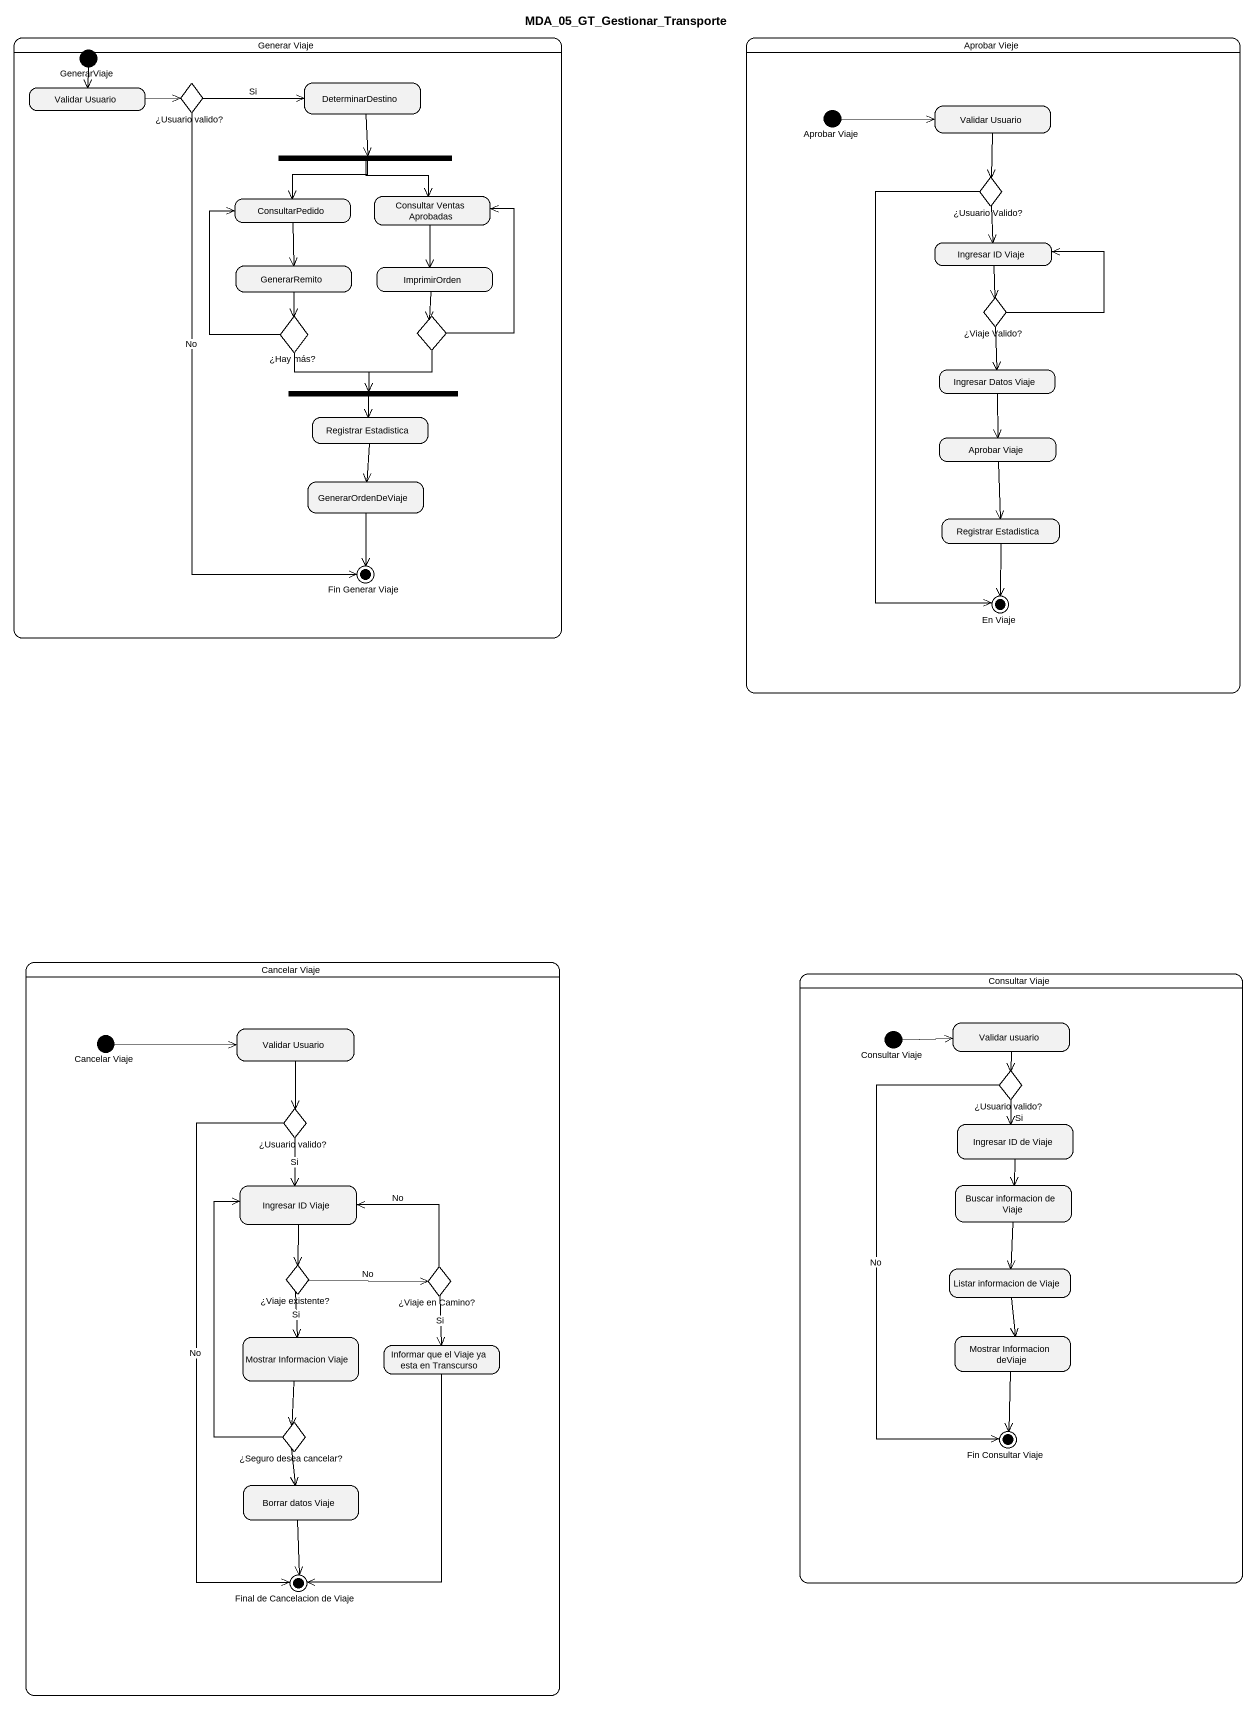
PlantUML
@startuml
title MDA_05_GT_Gestionar_Transporte
hide empty description
state "Generar Viaje" as Generar_Viaje {
  state GenerarViaje <<start>>
  state "Validar Usuario" as Validar_Usuario
  state "¿Usuario valido?" as Usuario_valido <<choice>>
  state DeterminarDestino
  state fork1 <<fork>>
  state ConsultarPedido
  state "Consultar Ventas Aprobadas" as Consultar_Ventas_Aprobadas
  state GenerarRemito
  state ImprimirOrden
  state "¿Hay más?" as Hay_más <<choice>>
  state choice1 <<choice>>
  state fork2 <<join>>
  state "Registrar Estadistica" as Registrar_Estadistica
  state GenerarOrdenDeViaje
  state "Fin Generar Viaje" as Fin_Generar_Viaje <<end>>
}
state "Aprobar Vieje" as Aprobar_Vieje {
  state "Aprobar Viaje" as Aprobar_Viaje <<start>>
  state "Validar Usuario" as Validar_Usuario_2
  state "¿Usuario Valido?" as Usuario_Valido <<choice>>
  state "Ingresar ID Viaje" as Ingresar_ID_Viaje
  state "¿Viaje Valido?" as Viaje_Valido <<choice>>
  state "Ingresar Datos Viaje" as Ingresar_Datos_Viaje
  state "Aprobar Viaje" as Aprobar_Viaje_2
  state "Registrar Estadistica" as Registrar_Estadistica_2
  state "En Viaje" as En_Viaje <<end>>
}
state "Cancelar Viaje" as Cancelar_Viaje {
  state "Validar Usuario" as Validar_Usuario_3
  state "Cancelar Viaje" as Cancelar_Viaje_2 <<start>>
  state "¿Usuario valido?" as Usuario_valido_3 <<choice>>
  state "Ingresar ID Viaje" as Ingresar_ID_Viaje_2
  state "¿Viaje existente?" as Viaje_existente <<choice>>
  state "¿Viaje en Camino?" as Viaje_en_Camino <<choice>>
  state "Mostrar Informacion Viaje" as Mostrar_Informacion_Viaje
  state "Informar que el Viaje ya esta en Transcurso" as Informar_que_el_Viaje_ya
  state "¿Seguro desea cancelar?" as Seguro_desea_cancelar <<choice>>
  state "Borrar datos Viaje" as Borrar_datos_Viaje
  state "Final de Cancelacion de Viaje" as Final_de_Cancelacion_de <<end>>
}
state "Consultar Viaje" as Consultar_Viaje {
  state "Validar usuario" as Validar_usuario
  state "Consultar Viaje" as Consultar_Viaje_2 <<start>>
  state "¿Usuario valido?" as Usuario_valido_2 <<choice>>
  state "Ingresar ID de Viaje" as Ingresar_ID_de_Viaje
  state "Buscar informacion de Viaje" as Buscar_informacion_de_Viaje
  state "Listar informacion de Viaje" as Listar_informacion_de_Viaje
  state "Mostrar Informacion deViaje" as Mostrar_Informacion_deViaje
  state "Fin Consultar Viaje" as Fin_Consultar_Viaje <<end>>
}
GenerarViaje --> Validar_Usuario
Validar_Usuario -right-> Usuario_valido
Usuario_valido -right-> DeterminarDestino : Si
Usuario_valido --> Fin_Generar_Viaje : No
DeterminarDestino --> fork1
Aprobar_Viaje -right-> Validar_Usuario_2
Validar_Usuario_2 --> Usuario_Valido
fork1 --> ConsultarPedido
fork1 --> Consultar_Ventas_Aprobadas
Usuario_Valido --> Ingresar_ID_Viaje
Usuario_Valido --> En_Viaje
ConsultarPedido --> GenerarRemito
Consultar_Ventas_Aprobadas --> ImprimirOrden
Ingresar_ID_Viaje --> Viaje_Valido
GenerarRemito --> Hay_más
ImprimirOrden --> choice1
Hay_más -up-> ConsultarPedido
Hay_más --> fork2
choice1 -up-> Consultar_Ventas_Aprobadas
choice1 --> fork2
Viaje_Valido -up-> Ingresar_ID_Viaje
Viaje_Valido --> Ingresar_Datos_Viaje
Ingresar_Datos_Viaje --> Aprobar_Viaje_2
fork2 --> Registrar_Estadistica
Registrar_Estadistica --> GenerarOrdenDeViaje
Aprobar_Viaje_2 --> Registrar_Estadistica_2
GenerarOrdenDeViaje --> Fin_Generar_Viaje
Registrar_Estadistica_2 --> En_Viaje
Validar_Usuario_3 --> Usuario_valido_3
Validar_usuario --> Usuario_valido_2
Cancelar_Viaje_2 -right-> Validar_Usuario_3
Consultar_Viaje_2 -right-> Validar_usuario
Usuario_valido_2 --> Ingresar_ID_de_Viaje : Si
Usuario_valido_2 --> Fin_Consultar_Viaje : No
Usuario_valido_3 --> Ingresar_ID_Viaje_2 : Si
Usuario_valido_3 --> Final_de_Cancelacion_de : No
Ingresar_ID_de_Viaje --> Buscar_informacion_de_Viaje
Ingresar_ID_Viaje_2 --> Viaje_existente
Buscar_informacion_de_Viaje --> Listar_informacion_de_Viaje
Viaje_existente -right-> Viaje_en_Camino : No
Viaje_existente --> Mostrar_Informacion_Viaje : Si
Viaje_en_Camino -left-> Ingresar_ID_Viaje_2 : No
Viaje_en_Camino --> Informar_que_el_Viaje_ya : Si
Listar_informacion_de_Viaje --> Mostrar_Informacion_deViaje
Mostrar_Informacion_Viaje --> Seguro_desea_cancelar
Mostrar_Informacion_deViaje --> Fin_Consultar_Viaje
Informar_que_el_Viaje_ya --> Final_de_Cancelacion_de
Seguro_desea_cancelar -up-> Ingresar_ID_Viaje_2
Seguro_desea_cancelar --> Borrar_datos_Viaje
Borrar_datos_Viaje --> Final_de_Cancelacion_de
@enduml
